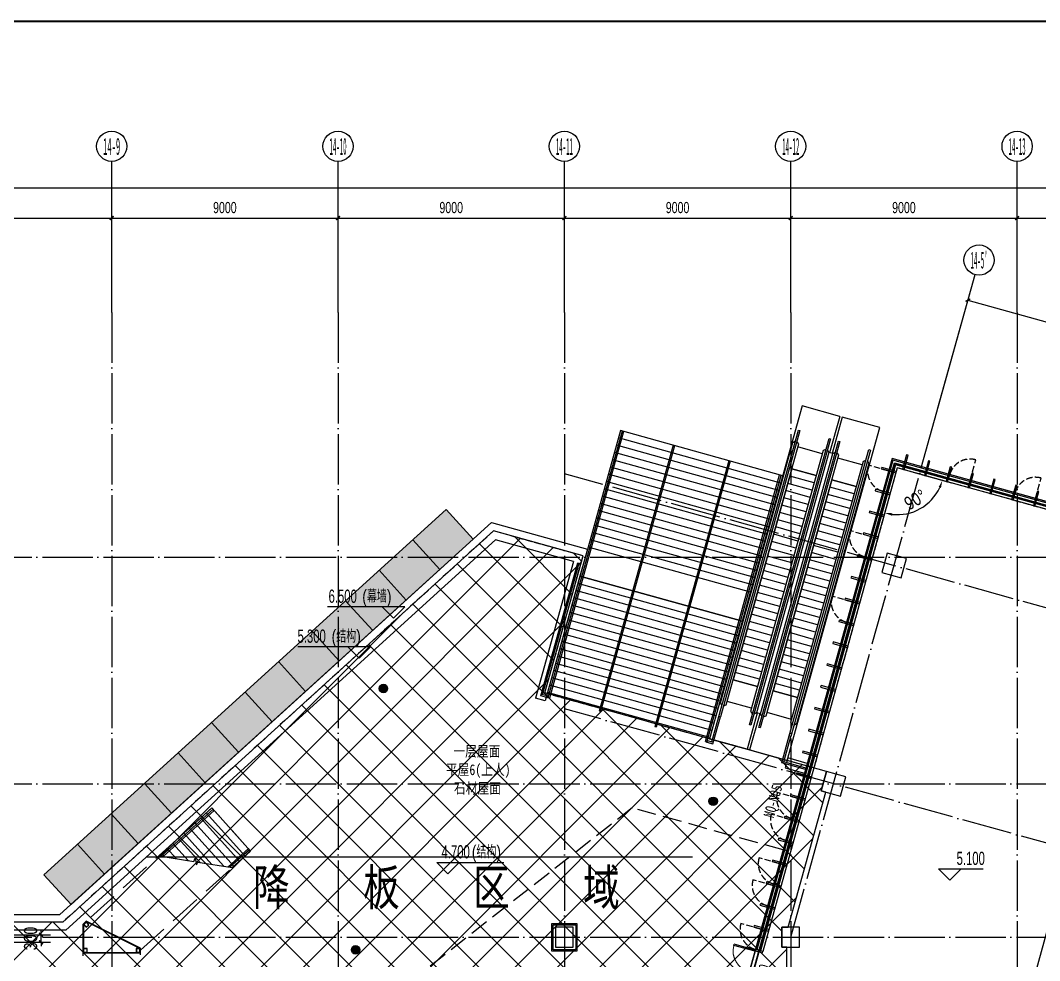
# Model space of a CAD drawing. Extents: x -233336 to 840473, y -28113 to 330904.
# Drawn here: x 754753 to 795279, y 111263 to 148629 of the extents above; entities that cross this region are included whole.
import ezdxf
from ezdxf.enums import TextEntityAlignment as Align
from ezdxf.xclip import XClip

# ---------------------------------------------------------------- set-up
doc = ezdxf.new("R2010")
doc.units = 0
doc.header["$LTSCALE"] = 1000
doc.header["$XCLIPFRAME"] = 2
for name, pattern in [('104-14# 核心筒$0$DOTE', [2.42, 2, -0.2, 0.02, -0.2]), ('14#楼幕墙$0$DASH', [0.35, 0.25, -0.1]), ('X-104 14#平面$0$$0$DASH', [0.35, 0.25, -0.1]), ('X-104 14#平面$0$109 3#平面$0$DASH', [0.35, 0.25, -0.1]), ('X-104 14#平面$0$DASH', [0.35, 0.25, -0.1]), ('X-104 14#平面$0$DOTE', [2.42, 2, -0.2, 0.02, -0.2])]:
    doc.linetypes.add(name, pattern=pattern)
doc.layers.get('0').update_dxf_attribs({"linetype": 'CONTINUOUS'})
doc.layers.get('Defpoints').update_dxf_attribs({"linetype": 'CONTINUOUS'})
for name, color, linetype in [('104-14# 核心筒$0$01-标注_轴线坐标', 8, 'CONTINUOUS'), ('104-14# 核心筒$0$A_AXIS-轴线', 8, '104-14# 核心筒$0$DOTE'), ('104-14# 核心筒$0$A_STR-砼柱', 8, 'CONTINUOUS'), ('104-14# 核心筒$0$AXIS_TEXT', 7, 'CONTINUOUS'), ('14#楼幕墙$0$02-TEXT_门窗', 9, 'CONTINUOUS'), ('14#楼幕墙$0$A-C_玻璃幕墙', 8, 'CONTINUOUS'), ('14#楼幕墙$0$A-C_窗', 8, 'CONTINUOUS'), ('14#楼幕墙$0$A-C_门', 8, 'CONTINUOUS'), ('AXIS_TEXT', 7, 'CONTINUOUS'), ('X-104 14#平面$0$01-标注_尺寸', 8, 'CONTINUOUS'), ('X-104 14#平面$0$01-标注_标高', 8, 'CONTINUOUS'), ('X-104 14#平面$0$02-TEXT_标注', 9, 'CONTINUOUS'), ('X-104 14#平面$0$02-TEXT_门窗', 9, 'CONTINUOUS'), ('X-104 14#平面$0$A-C_玻璃幕墙', 8, 'CONTINUOUS'), ('X-104 14#平面$0$A-C_门', 8, 'CONTINUOUS'), ('X-104 14#平面$0$A-E_栏杆', 8, 'CONTINUOUS'), ('X-104 14#平面$0$A-E_楼梯', 8, 'CONTINUOUS'), ('X-104 14#平面$0$A-E_电梯', 8, 'CONTINUOUS'), ('X-104 14#平面$0$A-O_分水线', 8, 'CONTINUOUS'), ('X-104 14#平面$0$A-O_屋面', 8, 'CONTINUOUS'), ('X-104 14#平面$0$A-SUR_吊顶', 8, 'CONTINUOUS'), ('X-104 14#平面$0$A-SUR_看线', 8, 'CONTINUOUS'), ('X-104 14#平面$0$A-TECH_结构', 8, 'CONTINUOUS'), ('X-104 14#平面$0$A_AXIS-轴线', 8, 'X-104 14#平面$0$DOTE'), ('X-104 14#平面$0$EH_玻璃', 8, 'CONTINUOUS'), ('X-104 14#平面$0$S0-柱', 2, 'CONTINUOUS')]:
    doc.layers.add(name, color=color, linetype=linetype)
doc.layers.add('X-104 14#平面$0$000套内', color=8, linetype='CONTINUOUS', lineweight=30)
doc.layers.add('X-104 14#平面$0$04-不打印_辅助线', color=8, linetype='CONTINUOUS', plot=False)
doc.layers.add('X-104 14#平面$0$降板', color=8, linetype='CONTINUOUS', plot=False)
doc.styles.add('104-14# 核心筒$0$_TCH_AXIS', font='STXIHEI.TTF', dxfattribs={"width": 0.8})
doc.styles.add('104-14# 核心筒$0$_TCH_DIM_T3', font='ros.shx', dxfattribs={"width": 0.705882, "bigfont": 'jd.shx'})
doc.styles.add('14#楼幕墙$0$_TCH_WINDOW', font='STXIHEI.TTF', dxfattribs={"width": 0.75})
doc.styles.add('COMPLEX', font='COMPLEX')
doc.styles.add('X-104 14#平面$0$_TCH_DIM', font='ros.shx', dxfattribs={"width": 0.8, "bigfont": 'jd.shx'})
doc.styles.add('X-104 14#平面$0$_TCH_DIM_T3', font='ros.shx', dxfattribs={"width": 0.8, "bigfont": 'jd.shx'})
doc.styles.add('X-104 14#平面$0$_TCH_WINDOW', font='STXIHEI.TTF', dxfattribs={"width": 0.75, "height": 3.5})
doc.styles.add('X-104 14#平面$0$Standard', font='STXIHEI.TTF', dxfattribs={"width": 0.8})
doc.dimstyles.new('104-14# 核心筒$0$_TCH_ARCH&&150', dxfattribs={"dimtxt": 446.25, "dimasz": 150, "dimexe": 375, "dimexo": 450, "dimgap": 189.375, "dimtad": 1, "dimdec": 0, "dimzin": 0, "dimdsep": 46, "dimtxsty": '104-14# 核心筒$0$_TCH_DIM_T3', "dimblk": '104-14# 核心筒$0$_ArchTick', "dimcen": 0.09, "dimclrt": 7, "dimazin": 2, "dimtfac": 1, "dimtdec": 0, "dimtix": 1, "dimtmove": 2, "dimatfit": 3, "dimfxl": 0, "dimtolj": 1, "dimtzin": 0, "dimarcsym": 0})
doc.dimstyles.new('X-104 14#平面$0$_TCH_ARCH&&150', dxfattribs={"dimtxt": 525, "dimasz": 150, "dimexe": 375, "dimexo": 450, "dimgap": 150, "dimtad": 1, "dimdec": 0, "dimzin": 0, "dimdsep": 46, "dimtxsty": 'X-104 14#平面$0$_TCH_DIM_T3', "dimblk": 'X-104 14#平面$0$_ArchTick', "dimcen": 0.09, "dimclrt": 7, "dimazin": 2, "dimtfac": 1, "dimtdec": 0, "dimtix": 1, "dimtmove": 2, "dimatfit": 3, "dimfxl": 0, "dimtolj": 1, "dimtzin": 0, "dimarcsym": 0})
doc.dimstyles.new('X-104 14#平面$0$_TCH_ARROW&&150', dxfattribs={"dimtxt": 525, "dimasz": 300, "dimexe": 375, "dimexo": 450, "dimgap": 150, "dimtad": 1, "dimdec": 0, "dimzin": 0, "dimdsep": 46, "dimtxsty": 'X-104 14#平面$0$_TCH_DIM_T3', "dimcen": 0.09, "dimclrt": 7, "dimazin": 2, "dimtfac": 1, "dimtdec": 0, "dimtix": 1, "dimtmove": 2, "dimatfit": 3, "dimfxl": 0, "dimtolj": 1, "dimtzin": 0, "dimarcsym": 0})

# ---------------------------------------------------------------- blocks, each defined once
blk = doc.blocks.new('图框-A1+1-4')
at = {"const_width": 0.5}
blk.add_lwpolyline([(976, 584), (25, 584), (25, 10), (976, 10)], close=True, dxfattribs=at)
blk = doc.blocks.new('14#楼幕墙$0$A$C103B1A8E')
blk.add_lwpolyline([(0, 0), (60, 0), (60, 600), (0, 600)], close=True)
blk = doc.blocks.new('14#楼幕墙$0$A$C09283E46')
for p, rotation in [((61486, 43427), 161.95189736491), ((60418, 42987), 251.9518973648937), ((62342, 43149), 161.95189736491), ((63198, 42870), 161.95189736491), ((64053, 42591), 161.95189736491), ((64909, 42312), 161.95189736491), ((60139, 42131), 251.9518973648937), ((65765, 42033), 161.95189736491), ((66621, 41754), 161.95189736491), ((59860, 41275), 251.9518973648937), ((59581, 40420), 251.9518973648937), ((59302, 39564), 251.9518973648937), ((59024, 38708), 251.9518973648937), ((58745, 37853), 251.9518973648937), ((58466, 36997), 251.9518973648937), ((58187, 36141), 251.9518973648937), ((57908, 35285), 251.9518973648937), ((57629, 34430), 251.9518973648937), ((57351, 33574), 251.9518973648937), ((57072, 32718), 251.9518973648937), ((56793, 31862), 251.9518973648937), ((56514, 31007), 251.9518973648937), ((56235, 30151), 251.9518973648937), ((55956, 29295), 251.9518973648937), ((55678, 28440), 251.9518973648937), ((55399, 27584), 251.9518973648937), ((55120, 26728), 251.9518973648937), ((54841, 25872), 251.9518973648937), ((54562, 25017), 251.9518973648937), ((54283, 24161), 251.9518973648937)]:
    blk.add_blockref('14#楼幕墙$0$A$C103B1A8E', p, dxfattribs=dict(rotation=rotation))
blk = doc.blocks.new('14#楼幕墙$0$A$C2CD63A88')
at = {"linetype": '14#楼幕墙$0$DASH'}
blk.add_lwpolyline([(0, 670), (0, -170)], dxfattribs=at)
blk.add_arc((0, 670), 840, 270, 0, dxfattribs=at)
blk = doc.blocks.new('14#楼幕墙$0$$DorLib2D$00000002')
for p, q in [((-0.5, 0), (-0.5, 0.4875)), ((-0.475, 0.4875), (-0.5, 0.4875)), ((-0.475, 0), (-0.475, 0.4875)), ((0.475, 0), (0.475, 0.4875)), ((0.475, 0.4875), (0.5, 0.4875)), ((0.5, 0), (0.5, 0.4875)), ((-0.5, 0), (-0.475, 0)), ((0.5, 0), (0.475, 0))]:
    blk.add_line(p, q)
at = {"lineweight": 13}
for centre, start, end in [((-0.4875, 0), 0, 88.53072), ((0.4875, 0), 91.46928, 180)]:
    blk.add_arc(centre, 0.4875, start, end, dxfattribs=at)
blk = doc.blocks.new('14#楼幕墙')
at = {"layer": '14#楼幕墙$0$A-C_玻璃幕墙'}
for p, q in [((99427, 133825), (92631, 109400)), ((99462, 133763), (94047, 114303)), ((120742, 127895), (99427, 133825)), ((120687, 127858), (99462, 133763)), ((99566, 133579), (94192, 114262)), ((99636, 133456), (94288, 114236)), ((120524, 127748), (99566, 133579)), ((120415, 127674), (99636, 133456))]:
    blk.add_line(p, q, dxfattribs=at)
at = {"layer": '14#楼幕墙$0$A-C_玻璃幕墙', "rotation": 2.499999999999448}
blk.add_blockref('14#楼幕墙$0$A$C09283E46', (40532, 87891), dxfattribs=at)
at = {"layer": '14#楼幕墙$0$A-C_窗'}
for p, rotation in [((102708, 133608), 164.4518973650737), ((98649, 133512), 254.4518973650889), ((105309, 132884), 164.4518973650737), ((97926, 130911), 254.4518973650889), ((97202, 128310), 254.4518973650889), ((95031, 120506), 254.4518973650889), ((94789, 119639), 254.4518973650889), ((94302, 117906), 254.4518973650889), ((94061, 117039), 254.4518973650889), ((93579, 115305), 254.4518973650889)]:
    blk.add_blockref('14#楼幕墙$0$A$C2CD63A88', p, dxfattribs=dict(at, rotation=rotation))
at = {"layer": '14#楼幕墙$0$A-C_门'}
ref = blk.add_blockref('14#楼幕墙$0$$DorLib2D$00000002', (93750, 113420), dxfattribs=dict(at, xscale=-1800, yscale=1800, zscale=100, rotation=74.45189736486257))
ref.add_attrib('A', 'WM1830', (94217, 112394), dxfattribs={"layer": '14#楼幕墙$0$02-TEXT_门窗', "height": 428.1, "rotation": 74.4519, "style": '14#楼幕墙$0$_TCH_WINDOW', "width": 0.75})
blk = doc.blocks.new('_FZHK')
blk.add_lwpolyline([(-0.5, -0.5), (0.5, -0.5), (0.5, 0.5), (-0.5, 0.5)], close=True)
blk = doc.blocks.new('_AXISO')
blk.add_circle((0, 0), 0.5)
at = {"layer": 'AXIS_TEXT', "style": 'COMPLEX', "width": 1.041667}
blk.add_attdef('A', text='', height=0.56, dxfattribs=at).set_placement((-0.25, -0.28), (0.25, -0.28), align=Align.FIT)
blk = doc.blocks.new('104-14# 核心筒$0$_ArchTick')
at = {"color": 0, "linetype": 'ByBlock', "const_width": 0.4}
blk.add_lwpolyline([(-0.5, -0.5), (0.5, 0.5)], dxfattribs=at)
blk = doc.blocks.new('*D325')
at = {"layer": '104-14# 核心筒$0$01-标注_轴线坐标', "color": 0, "lineweight": -2}
for p, q in [((-6010, 140084), (-6010, 144959)), ((120742, 140084), (120742, 144959)), ((-6010, 144584), (120742, 144584))]:
    blk.add_line(p, q, dxfattribs=at)
at = {"layer": 'Defpoints', "color": 0}
for p in [(120742, 144584), (-6010, 139634), (120742, 139634)]:
    blk.add_point(p, dxfattribs=at)
at = {"layer": '104-14# 核心筒$0$01-标注_轴线坐标', "color": 0, "lineweight": -2, "xscale": 150, "yscale": 150, "zscale": 150, "rotation": 180}
blk.add_blockref('104-14# 核心筒$0$_ArchTick', (-6010, 144584), dxfattribs=at)
at = {"layer": '104-14# 核心筒$0$01-标注_轴线坐标', "color": 0, "lineweight": -2, "xscale": 150, "yscale": 150, "zscale": 150}
blk.add_blockref('104-14# 核心筒$0$_ArchTick', (120742, 144584), dxfattribs=at)
at = {"layer": '104-14# 核心筒$0$01-标注_轴线坐标', "color": 7, "insert": (57366, 144996), "char_height": 446.2, "attachment_point": 5, "style": '104-14# 核心筒$0$_TCH_DIM_T3'}
blk.add_mtext('\\A1;126752', dxfattribs=at)
blk = doc.blocks.new('*D334')
at = {"layer": '104-14# 核心筒$0$01-标注_轴线坐标', "color": 0, "lineweight": -2}
for p, q in [((59400, 140084), (59400, 143759)), ((68400, 140084), (68400, 143759)), ((59400, 143384), (68400, 143384))]:
    blk.add_line(p, q, dxfattribs=at)
at = {"layer": 'Defpoints', "color": 0}
for p in [(68400, 143384), (59400, 139634), (68400, 139634)]:
    blk.add_point(p, dxfattribs=at)
at = {"layer": '104-14# 核心筒$0$01-标注_轴线坐标', "color": 0, "lineweight": -2, "xscale": 150, "yscale": 150, "zscale": 150, "rotation": 180}
blk.add_blockref('104-14# 核心筒$0$_ArchTick', (59400, 143384), dxfattribs=at)
at = {"layer": '104-14# 核心筒$0$01-标注_轴线坐标', "color": 0, "lineweight": -2, "xscale": 150, "yscale": 150, "zscale": 150}
blk.add_blockref('104-14# 核心筒$0$_ArchTick', (68400, 143384), dxfattribs=at)
at = {"layer": '104-14# 核心筒$0$01-标注_轴线坐标', "color": 7, "insert": (63900, 143796), "char_height": 446.2, "attachment_point": 5, "style": '104-14# 核心筒$0$_TCH_DIM_T3'}
blk.add_mtext('\\A1;9000', dxfattribs=at)
blk = doc.blocks.new('*D335')
at = {"layer": '104-14# 核心筒$0$01-标注_轴线坐标', "color": 0, "lineweight": -2}
for p, q in [((68400, 140084), (68400, 143759)), ((77400, 140084), (77400, 143759)), ((68400, 143384), (77400, 143384))]:
    blk.add_line(p, q, dxfattribs=at)
at = {"layer": 'Defpoints', "color": 0}
for p in [(77400, 143384), (68400, 139634), (77400, 139634)]:
    blk.add_point(p, dxfattribs=at)
at = {"layer": '104-14# 核心筒$0$01-标注_轴线坐标', "color": 0, "lineweight": -2, "xscale": 150, "yscale": 150, "zscale": 150, "rotation": 180}
blk.add_blockref('104-14# 核心筒$0$_ArchTick', (68400, 143384), dxfattribs=at)
at = {"layer": '104-14# 核心筒$0$01-标注_轴线坐标', "color": 0, "lineweight": -2, "xscale": 150, "yscale": 150, "zscale": 150}
blk.add_blockref('104-14# 核心筒$0$_ArchTick', (77400, 143384), dxfattribs=at)
at = {"layer": '104-14# 核心筒$0$01-标注_轴线坐标', "color": 7, "insert": (72900, 143796), "char_height": 446.2, "attachment_point": 5, "style": '104-14# 核心筒$0$_TCH_DIM_T3'}
blk.add_mtext('\\A1;9000', dxfattribs=at)
blk = doc.blocks.new('*D336')
at = {"layer": '104-14# 核心筒$0$01-标注_轴线坐标', "color": 0, "lineweight": -2}
for p, q in [((77400, 140084), (77400, 143759)), ((86400, 140084), (86400, 143759)), ((77400, 143384), (86400, 143384))]:
    blk.add_line(p, q, dxfattribs=at)
at = {"layer": 'Defpoints', "color": 0}
for p in [(86400, 143384), (77400, 139634), (86400, 139634)]:
    blk.add_point(p, dxfattribs=at)
at = {"layer": '104-14# 核心筒$0$01-标注_轴线坐标', "color": 0, "lineweight": -2, "xscale": 150, "yscale": 150, "zscale": 150, "rotation": 180}
blk.add_blockref('104-14# 核心筒$0$_ArchTick', (77400, 143384), dxfattribs=at)
at = {"layer": '104-14# 核心筒$0$01-标注_轴线坐标', "color": 0, "lineweight": -2, "xscale": 150, "yscale": 150, "zscale": 150}
blk.add_blockref('104-14# 核心筒$0$_ArchTick', (86400, 143384), dxfattribs=at)
at = {"layer": '104-14# 核心筒$0$01-标注_轴线坐标', "color": 7, "insert": (81900, 143796), "char_height": 446.2, "attachment_point": 5, "style": '104-14# 核心筒$0$_TCH_DIM_T3'}
blk.add_mtext('\\A1;9000', dxfattribs=at)
blk = doc.blocks.new('*D337')
at = {"layer": '104-14# 核心筒$0$01-标注_轴线坐标', "color": 0, "lineweight": -2}
for p, q in [((86400, 140084), (86400, 143759)), ((95400, 140084), (95400, 143759)), ((86400, 143384), (95400, 143384))]:
    blk.add_line(p, q, dxfattribs=at)
at = {"layer": 'Defpoints', "color": 0}
for p in [(95400, 143384), (86400, 139634), (95400, 139634)]:
    blk.add_point(p, dxfattribs=at)
at = {"layer": '104-14# 核心筒$0$01-标注_轴线坐标', "color": 0, "lineweight": -2, "xscale": 150, "yscale": 150, "zscale": 150, "rotation": 180}
blk.add_blockref('104-14# 核心筒$0$_ArchTick', (86400, 143384), dxfattribs=at)
at = {"layer": '104-14# 核心筒$0$01-标注_轴线坐标', "color": 0, "lineweight": -2, "xscale": 150, "yscale": 150, "zscale": 150}
blk.add_blockref('104-14# 核心筒$0$_ArchTick', (95400, 143384), dxfattribs=at)
at = {"layer": '104-14# 核心筒$0$01-标注_轴线坐标', "color": 7, "insert": (90900, 143796), "char_height": 446.2, "attachment_point": 5, "style": '104-14# 核心筒$0$_TCH_DIM_T3'}
blk.add_mtext('\\A1;9000', dxfattribs=at)
blk = doc.blocks.new('*D338')
at = {"layer": '104-14# 核心筒$0$01-标注_轴线坐标', "color": 0, "lineweight": -2}
for p, q in [((95400, 140084), (95400, 143759)), ((104400, 140084), (104400, 143759)), ((95400, 143384), (104400, 143384))]:
    blk.add_line(p, q, dxfattribs=at)
at = {"layer": 'Defpoints', "color": 0}
for p in [(104400, 143384), (95400, 139634), (104400, 139634)]:
    blk.add_point(p, dxfattribs=at)
at = {"layer": '104-14# 核心筒$0$01-标注_轴线坐标', "color": 0, "lineweight": -2, "xscale": 150, "yscale": 150, "zscale": 150, "rotation": 180}
blk.add_blockref('104-14# 核心筒$0$_ArchTick', (95400, 143384), dxfattribs=at)
at = {"layer": '104-14# 核心筒$0$01-标注_轴线坐标', "color": 0, "lineweight": -2, "xscale": 150, "yscale": 150, "zscale": 150}
blk.add_blockref('104-14# 核心筒$0$_ArchTick', (104400, 143384), dxfattribs=at)
at = {"layer": '104-14# 核心筒$0$01-标注_轴线坐标', "color": 7, "insert": (99900, 143796), "char_height": 446.2, "attachment_point": 5, "style": '104-14# 核心筒$0$_TCH_DIM_T3'}
blk.add_mtext('\\A1;9000', dxfattribs=at)
blk = doc.blocks.new('*D339')
at = {"layer": '104-14# 核心筒$0$01-标注_轴线坐标', "color": 0, "lineweight": -2}
for p, q in [((104400, 140084), (104400, 143759)), ((109600, 140084), (109600, 143759)), ((104400, 143384), (109600, 143384))]:
    blk.add_line(p, q, dxfattribs=at)
at = {"layer": 'Defpoints', "color": 0}
for p in [(109600, 143384), (104400, 139634), (109600, 139634)]:
    blk.add_point(p, dxfattribs=at)
at = {"layer": '104-14# 核心筒$0$01-标注_轴线坐标', "color": 0, "lineweight": -2, "xscale": 150, "yscale": 150, "zscale": 150, "rotation": 180}
blk.add_blockref('104-14# 核心筒$0$_ArchTick', (104400, 143384), dxfattribs=at)
at = {"layer": '104-14# 核心筒$0$01-标注_轴线坐标', "color": 0, "lineweight": -2, "xscale": 150, "yscale": 150, "zscale": 150}
blk.add_blockref('104-14# 核心筒$0$_ArchTick', (109600, 143384), dxfattribs=at)
at = {"layer": '104-14# 核心筒$0$01-标注_轴线坐标', "color": 7, "insert": (107000, 143796), "char_height": 446.2, "attachment_point": 5, "style": '104-14# 核心筒$0$_TCH_DIM_T3'}
blk.add_mtext('\\A1;5200', dxfattribs=at)
blk = doc.blocks.new('*D363')
at = {"layer": '104-14# 核心筒$0$01-标注_轴线坐标', "color": 0, "lineweight": -2}
for p, q in [((101239, 135785), (102545, 140481)), ((102445, 140120), (111844, 137505)), ((110638, 133169), (111944, 137866))]:
    blk.add_line(p, q, dxfattribs=at)
at = {"layer": 'Defpoints', "color": 0}
for p in [(111844, 137505), (101118, 135351), (110517, 132736)]:
    blk.add_point(p, dxfattribs=at)
at = {"layer": '104-14# 核心筒$0$01-标注_轴线坐标', "color": 0, "lineweight": -2, "xscale": 150, "yscale": 150, "zscale": 150}
for p, rotation in [((102445, 140120), 164.451897364515), ((111844, 137505), 344.451897364515)]:
    blk.add_blockref('104-14# 核心筒$0$_ArchTick', p, dxfattribs=dict(at, rotation=rotation))
at = {"layer": '104-14# 核心筒$0$01-标注_轴线坐标', "color": 7, "insert": (107255, 139210), "char_height": 446.2, "attachment_point": 5, "rotation": 344.4519, "style": '104-14# 核心筒$0$_TCH_DIM_T3'}
blk.add_mtext('\\A1;9756', dxfattribs=at)
blk = doc.blocks.new('X-104 14#平面$0$ydl')
h = blk.add_hatch()
h.set_pattern_fill('ANSI31', color=8, scale=30, angle=45)
h.set_pattern_definition([(90, (0, 0), (-47.625, 1e-14), [])])
edge = h.paths.add_edge_path()
edge.add_arc((0, 0), 138, 0, 360)
for radius in [168, 138]:
    blk.add_circle((0, 0), radius)
at = {"layer": 'X-104 14#平面$0$04-不打印_辅助线'}
for p, q in [((-168, 0), (168, 0)), ((0, 168), (0, -168))]:
    blk.add_line(p, q, dxfattribs=at)
blk = doc.blocks.new('X-104 14#平面$0$d3d3d3')
for centre in [(-36698, 35585), (-23584, 31106), (-37800, 25200)]:
    blk.add_circle(centre, 50)
at = {"layer": 'X-104 14#平面$0$A-O_分水线'}
for p in [(-36698, 35585), (-23584, 31106), (-37800, 25200)]:
    blk.add_blockref('X-104 14#平面$0$ydl', p, dxfattribs=at)
blk = doc.blocks.new('X-104 14#平面$0$$DorLib2D$00000002')
for p, q in [((-0.5, 0), (-0.5, 0.4875)), ((-0.475, 0.4875), (-0.5, 0.4875)), ((-0.475, 0), (-0.475, 0.4875)), ((0.475, 0), (0.475, 0.4875)), ((0.475, 0.4875), (0.5, 0.4875)), ((0.5, 0), (0.5, 0.4875)), ((-0.5, 0), (-0.475, 0)), ((0.5, 0), (0.475, 0))]:
    blk.add_line(p, q)
at = {"lineweight": 13}
for centre, start, end in [((-0.4875, 0), 0, 88.53072), ((0.4875, 0), 91.46928, 180)]:
    blk.add_arc(centre, 0.4875, start, end, dxfattribs=at)
blk = doc.blocks.new('*D212')
at = {"layer": 'Defpoints', "color": 0}
for p in [(99636, 133456), (100206, 133297), (99477, 132885), (100100, 131652)]:
    blk.add_point(p, dxfattribs=at)
at = {"layer": 'X-104 14#平面$0$01-标注_尺寸', "color": 0, "lineweight": -2}
for p, q in [((100640, 133176), (101791, 132856)), ((99356, 132451), (99036, 131300))]:
    blk.add_line(p, q, dxfattribs=at)
blk.add_arc((99636, 133456), 1862, 263.6908, 335.213, dxfattribs=at)
at = {"layer": 'X-104 14#平面$0$01-标注_尺寸', "color": 0}
for points in [[(101280, 132692), (101373, 132658), (101430, 132956)], [(99421, 131555), (99440, 131653), (99136, 131661)]]:
    blk.add_solid(points, dxfattribs=at)
at = {"layer": 'X-104 14#平面$0$01-标注_尺寸', "color": 7, "insert": (100348, 132193), "char_height": 525, "attachment_point": 5, "rotation": 29.4519, "style": 'X-104 14#平面$0$_TCH_DIM_T3'}
blk.add_mtext('\\A1;90%%d', dxfattribs=at)
blk = doc.blocks.new('X-104 14#平面$0$_ArchTick')
at = {"color": 0, "linetype": 'ByBlock', "const_width": 0.4}
blk.add_lwpolyline([(-0.5, -0.5), (0.5, 0.5)], dxfattribs=at)
blk = doc.blocks.new('*D233')
at = {"layer": 'Defpoints', "color": 0}
for p in [(59400, 114900), (65590, 114900), (59400, 114600)]:
    blk.add_point(p, dxfattribs=at)
at = {"layer": 'X-104 14#平面$0$01-标注_尺寸', "color": 0, "lineweight": -2}
for p, q in [((59850, 114900), (65965, 114900)), ((65590, 114900), (65590, 115050)), ((65590, 114600), (65590, 114900)), ((59850, 114600), (65965, 114600)), ((65590, 114600), (65590, 114450))]:
    blk.add_line(p, q, dxfattribs=at)
at = {"layer": 'X-104 14#平面$0$01-标注_尺寸', "color": 0, "lineweight": -2, "xscale": 150, "yscale": 150, "zscale": 150}
for p, rotation in [((65590, 114900), 270), ((65590, 114600), 90)]:
    blk.add_blockref('X-104 14#平面$0$_ArchTick', p, dxfattribs=dict(at, rotation=rotation))
at = {"layer": 'X-104 14#平面$0$01-标注_尺寸', "color": 7, "insert": (65178, 114750), "char_height": 525, "attachment_point": 5, "rotation": 90, "style": 'X-104 14#平面$0$_TCH_DIM_T3'}
blk.add_mtext('\\A1;300', dxfattribs=at)
blk = doc.blocks.new('104-14# 核心筒')
at = {"layer": '104-14# 核心筒$0$01-标注_轴线坐标'}
for p, q in [((68400, 139633.6), (68400, 145633.6)), ((77400, 139633.6), (77400, 145633.6)), ((86400, 139633.6), (86400, 145633.6)), ((95400, 139633.6), (95400, 145633.6)), ((104400, 139633.6), (104400, 145633.6)), ((101118.5, 135353.2), (102726.8, 141133.7))]:
    blk.add_line(p, q, dxfattribs=at)
blk.add_circle((102887.6, 141711.7), 600, dxfattribs=at)
at = {"layer": '104-14# 核心筒$0$A_AXIS-轴线'}
for p, q in [((68400, 139633.6), (68400, 80554.9)), ((77400, 139633.6), (77400, 80554.9)), ((86400, 139633.6), (86400, 80554.9)), ((95400, 139633.6), (95400, 80554.9)), ((104400, 139633.6), (104400, 80554.9)), ((95400, 114800), (101117.9, 135351.1)), ((115900, 125010.4), (86400, 133218.1)), ((104400, 110750), (110517.1, 132736)), ((-9370.1, 129900), (120259.9, 129900)), ((106496.4, 118284.9), (86400, 123876.3)), ((-9370.1, 120900), (120259.9, 120900)), ((-9370.1, 114800), (120259.9, 114800))]:
    blk.add_line(p, q, dxfattribs=at)
at = {"layer": '104-14# 核心筒$0$01-标注_轴线坐标'}
ref = blk.add_blockref('_AXISO', (68400, 146233.6), dxfattribs=dict(at, xscale=1200, yscale=1200, zscale=1200))
ref.add_attrib('A', '14-9', dxfattribs={"layer": '104-14# 核心筒$0$AXIS_TEXT', "height": 678.82, "style": '104-14# 核心筒$0$_TCH_AXIS', "width": 0.46828}).set_placement((68060.6, 145894.2), (68739.4, 145894.2), align=Align.FIT)
ref = blk.add_blockref('_AXISO', (77400, 146233.6), dxfattribs=dict(at, xscale=1200, yscale=1200, zscale=1200))
ref.add_attrib('A', '14-10', dxfattribs={"layer": '104-14# 核心筒$0$AXIS_TEXT', "height": 678.82, "style": '104-14# 核心筒$0$_TCH_AXIS', "width": 0.366464}).set_placement((77060.6, 145894.2), (77739.4, 145894.2), align=Align.FIT)
ref = blk.add_blockref('_AXISO', (86400, 146233.6), dxfattribs=dict(at, xscale=1200, yscale=1200, zscale=1200))
ref.add_attrib('A', '14-11', dxfattribs={"layer": '104-14# 核心筒$0$AXIS_TEXT', "height": 678.82, "style": '104-14# 核心筒$0$_TCH_AXIS', "width": 0.366464}).set_placement((86060.6, 145894.2), (86739.4, 145894.2), align=Align.FIT)
ref = blk.add_blockref('_AXISO', (95400, 146233.6), dxfattribs=dict(at, xscale=1200, yscale=1200, zscale=1200))
ref.add_attrib('A', '14-12', dxfattribs={"layer": '104-14# 核心筒$0$AXIS_TEXT', "height": 678.82, "style": '104-14# 核心筒$0$_TCH_AXIS', "width": 0.366464}).set_placement((95060.6, 145894.2), (95739.4, 145894.2), align=Align.FIT)
ref = blk.add_blockref('_AXISO', (104400, 146233.6), dxfattribs=dict(at, xscale=1200, yscale=1200, zscale=1200))
ref.add_attrib('A', '14-13', dxfattribs={"layer": '104-14# 核心筒$0$AXIS_TEXT', "height": 678.82, "style": '104-14# 核心筒$0$_TCH_AXIS', "width": 0.366464}).set_placement((104060.6, 145894.2), (104739.4, 145894.2), align=Align.FIT)
at = {"layer": '104-14# 核心筒$0$A_STR-砼柱', "xscale": 799.9999999999911, "yscale": 799.9999999999911, "zscale": 799.9999999999911, "rotation": 344.4518973650904}
for p in [(99509.6, 129570.7), (97097.2, 120900)]:
    blk.add_blockref('_FZHK', p, dxfattribs=at)
at = {"layer": '104-14# 核心筒$0$A_STR-砼柱', "xscale": 700, "yscale": 800, "zscale": 800}
for p in [(86400, 114800), (95400, 114800)]:
    blk.add_blockref('_FZHK', p, dxfattribs=at)
at = {"layer": '104-14# 核心筒$0$01-标注_轴线坐标', "color": 7, "style": '104-14# 核心筒$0$_TCH_AXIS', "width": 0.425981}
blk.add_text("14-5'", height=678.82, dxfattribs=at).set_placement((102548.2, 141372.3), (103227, 141372.3), align=Align.FIT)
at = {"layer": '104-14# 核心筒$0$01-标注_轴线坐标'}
for p1, p2, distance, text, picture, middle in [((-6009.8, 139633.6), (120741.8, 139633.6), 4950, '126752', '*D325', (57366, 144996.1)), ((59400, 139633.6), (68400, 139633.6), 3750, '9000', '*D334', (63900, 143796.1)), ((68400, 139633.6), (77400, 139633.6), 3750, '9000', '*D335', (72900, 143796.1)), ((77400, 139633.6), (86400, 139633.6), 3750, '9000', '*D336', (81900, 143796.1)), ((86400, 139633.6), (95400, 139633.6), 3750, '9000', '*D337', (90900, 143796.1)), ((95400, 139633.6), (104400, 139633.6), 3750, '9000', '*D338', (99900, 143796.1)), ((104400, 139633.6), (109600, 139633.6), 3750, '5200', '*D339', (107000, 143796.1)), ((101117.9, 135351.1), (110517.1, 132736), 4950, '9756', '*D363', (107254.9, 139209.8))]:
    dim = blk.add_aligned_dim(p1=p1, p2=p2, distance=distance, text=text, dimstyle='104-14# 核心筒$0$_TCH_ARCH&&150', dxfattribs=at)
    dim.commit()
    dim.dimension.update_dxf_attribs({"geometry": picture, "text_midpoint": middle})
blk = doc.blocks.new('X-104 14#平面')
at = {"layer": 'X-104 14#平面$0$EH_玻璃'}
h = blk.add_hatch(dxfattribs=at)
h.set_pattern_fill('DOTS', color=256, scale=50, angle=45)
h.paths.add_polyline_path([(66783, 116101.6), (82776.3, 130619.8), (81700.8, 131804.5), (65707.6, 117286.3)])
at = {"layer": 'X-104 14#平面$0$降板'}
h = blk.add_hatch(dxfattribs=at)
h.set_pattern_fill('ANSI37', color=256, scale=750)
h.set_pattern_definition([(45, (0, 0), (-841.899, 841.899), []), (135, (0, 0), (-841.899, -841.899), [])])
h.paths.add_polyline_path([(95250, 109400), (95250, 114400), (95050, 114400), (95050, 115200), (95303.7, 115200), (96797.3, 120568.3), (96604.6, 120621.9), (96819.1, 121392.6), (85624.2, 124507.3), (87140.3, 129956.4), (83582.3, 130946.3), (66456.4, 115400), (609.3, 115400), (8.3, 112572.3), (4215, 111678.1), (1409.8, 98484.1), (6940.3, 97308.6), (8660.2, 105400), (8599.7, 105400), (8599.7, 106200), (14200, 106200), (14200, 110600), (86750, 110600), (86750, 109400)])
blk.add_lwpolyline([(67394.7, 115408.7), (67275, 115300.9)])
at = {"layer": 'X-104 14#平面$0$000套内'}
blk.add_lwpolyline([(115950, 101100), (117513.1, 101081.9), (120578.2, 127784.4), (99531.2, 133640.3), (92084.5, 106875.7), (95700, 103260.2), (95700, 110500), (98900, 110500), (98900, 110500), (110900, 110500), (110900, 111900), (115950, 111900)], close=True, dxfattribs=at)
at = {"layer": 'X-104 14#平面$0$01-标注_标高'}
for p, q in [((80057, 127933.5), (76981.8, 127933.5)), ((79607, 127483.5), (79157, 127933.5)), ((79607, 127483.5), (80057, 127933.5)), ((78695.5, 126347), (75799, 126347)), ((78245.5, 125897), (77795.5, 126347)), ((78245.5, 125897), (78695.5, 126347)), ((81772.2, 117327.3), (81322.2, 117777.3)), ((81322.2, 117777.3), (83992.7, 117777.3)), ((81772.2, 117327.3), (82222.2, 117777.3)), ((101720.4, 117066), (101270.4, 117516)), ((101270.4, 117516), (103047.1, 117516)), ((101720.4, 117066), (102170.4, 117516))]:
    blk.add_line(p, q, dxfattribs=at)
at = {"layer": 'X-104 14#平面$0$04-不打印_辅助线'}
blk.add_lwpolyline([(95250, 109400), (95250, 114400), (95050, 114400), (95050, 115200), (95303.7, 115200), (96797.3, 120568.3), (96604.6, 120621.9), (96819.1, 121392.6), (85624.2, 124507.3), (87140.3, 129956.4), (83582.3, 130946.3), (66456.4, 115400), (609.3, 115400), (8.3, 112572.3), (4215, 111678.1), (1409.8, 98484.1), (6940.3, 97308.6), (8660.2, 105400), (8599.7, 105400), (8599.7, 106200), (14200, 106200), (14200, 110600), (86750, 110600), (86750, 109400)], close=True, dxfattribs=at)
at = {"layer": 'X-104 14#平面$0$A-C_玻璃幕墙'}
for p, q in [((80368.1, 130594.6), (81443.5, 129409.9)), ((79035.3, 129384.8), (80110.7, 128200.1)), ((77702.5, 128174.9), (78777.9, 126990.3)), ((76369.8, 126965.1), (77445.2, 125780.4)), ((75037, 125755.2), (76112.4, 124570.6)), ((73704.2, 124545.4), (74779.6, 123360.7)), ((72371.5, 123335.6), (73446.9, 122150.9)), ((71038.7, 122125.7), (72114.1, 120941)), ((69705.9, 120915.9), (70781.3, 119731.2)), ((68373.1, 119706), (69448.6, 118521.3)), ((68373.1, 119706), (69448.6, 118521.3)), ((67040.4, 118496.2), (68115.8, 117311.5))]:
    blk.add_line(p, q, dxfattribs=at)
for points in [[(109062.3, 84667.9), (119297.3, 99814.5), (117562.9, 100200.5), (120741.8, 127894.6), (99426.9, 133825), (92631.2, 109400), (86987.2, 109400), (86987.2, 110600), (8392.2, 110600), (5688.7, 97881.2), (-2733.6, 99671.4), (-6009.8, 84258.3), (40178.1, 86274.9), (39845.1, 84183.6), (83845.6, 86452.5)], [(66783, 116101.6), (82776.3, 130619.8), (81700.8, 131804.5), (65707.6, 117286.3)], [(85900, 115350), (86900, 115350), (86900, 114250), (85900, 114250)], [(85950, 115300), (86850, 115300), (86850, 114300), (85950, 114300)]]:
    blk.add_lwpolyline(points, close=True, dxfattribs=at)
at = {"layer": 'X-104 14#平面$0$A-E_栏杆'}
for p, q in [((88696.3, 134914.7), (85747.8, 124317.2)), ((88754.1, 134898.6), (85805.6, 124301.1)), ((88754.1, 134898.6), (88696.3, 134914.7)), ((90719.5, 134351.8), (87779, 123783.2)), ((90777.3, 134335.7), (87836.8, 123767.1)), ((90777.3, 134335.7), (90719.5, 134351.8)), ((92935.3, 133735.3), (89994.8, 123166.7)), ((92993.1, 133719.2), (92935.3, 133735.3)), ((92993.1, 133719.2), (90052.6, 123150.6)), ((92009.9, 122574.9), (94958.5, 133172.4)), ((92067.8, 122558.8), (95016.3, 133156.3)), ((94958.5, 133172.4), (95016.3, 133156.3)), ((85458.8, 124397.6), (86929.3, 129682.9)), ((86929.3, 129682.9), (86987.1, 129666.8)), ((85532.7, 124439.3), (86987.1, 129666.8)), ((85763.9, 124375), (85532.7, 124439.3)), ((85747.8, 124317.2), (85458.8, 124397.6)), ((85747.8, 124317.2), (85763.9, 124375)), ((85805.6, 124301.1), (85747.8, 124317.2)), ((87836.8, 123767.1), (87779, 123783.2)), ((92262.1, 122567), (92543.8, 123579.5)), ((92303.8, 122493.2), (92601.6, 123563.5)), ((92543.8, 123579.5), (92601.6, 123563.5)), ((90052.6, 123150.6), (89994.8, 123166.7)), ((95045.7, 121730.3), (95343.5, 122800.6)), ((95343.5, 122800.6), (95401.3, 122784.5)), ((92009.9, 122574.9), (92067.8, 122558.8)), ((92083.8, 122616.6), (92067.8, 122558.8)), ((92067.8, 122558.8), (92303.8, 122493.2)), ((92083.8, 122616.6), (92262.1, 122567)), ((95119.6, 121772), (95401.3, 122784.5)), ((95988.8, 121467.9), (95045.7, 121730.3)), ((96004.9, 121525.7), (95119.6, 121772)), ((95988.8, 121467.9), (96004.9, 121525.7)), ((72433.5, 119885), (70366, 118023.4)), ((72473.6, 119840.4), (70442, 118011.2)), ((72473.6, 119840.4), (72433.5, 119885)), ((73838.6, 118324.4), (73027.7, 117594.3)), ((73878.8, 118279.8), (73103.8, 117582)), ((73878.8, 118279.8), (73838.6, 118324.4))]:
    blk.add_line(p, q, dxfattribs=at)
at = {"layer": 'X-104 14#平面$0$A-E_楼梯'}
for p, q in [((95856.7, 135915.5), (92175.3, 122684)), ((97348, 135500.5), (95856.7, 135915.5)), ((97348, 135500.5), (96946.6, 134057.8)), ((97444.3, 135473.7), (97042.9, 134031)), ((98935.7, 135058.8), (97444.3, 135473.7)), ((92543.8, 123579.5), (95709.7, 134958.3)), ((95254.3, 121827.4), (98935.7, 135058.8)), ((95709.7, 134958.3), (95767.5, 134942.2)), ((95767.5, 134942.2), (92601.6, 123563.5)), ((93755.8, 123242.3), (96921.7, 134621.1)), ((96979.5, 134605), (93813.6, 123226.3)), ((96921.7, 134621.1), (96979.5, 134605)), ((92604.6, 124119), (95483.2, 134465)), ((92837.1, 124040.5), (95722.8, 134412.1)), ((96686.2, 134144), (93800.5, 123772.5)), ((94131.5, 123137.8), (97297.4, 134516.6)), ((97355.2, 134500.5), (94189.3, 123121.7)), ((95343.5, 122800.6), (98509.4, 134179.4)), ((98567.2, 134163.3), (95401.3, 122784.5)), ((95483.2, 134465), (95589.1, 134524.8)), ((95722.8, 134412.1), (95646.9, 134508.7)), ((96650.6, 134016.1), (95687.2, 134284.2)), ((96801.1, 134187.6), (96686.2, 134144)), ((96858.9, 134171.5), (96918.7, 134065.6)), ((97297.4, 134516.6), (97355.2, 134500.5)), ((98509.4, 134179.4), (98567.2, 134163.3)), ((96918.7, 134065.6), (94040.1, 123719.6)), ((94192.3, 123677.2), (97070.9, 134023.2)), ((94424.8, 123598.8), (97310.5, 133970.3)), ((97070.9, 134023.2), (96918.7, 134065.6)), ((97070.9, 134023.2), (97176.8, 134083)), ((97310.5, 133970.3), (97234.6, 134067)), ((98238.3, 133574.4), (97274.9, 133842.4)), ((98388.8, 133745.8), (98273.9, 133702.3)), ((95446, 133417.1), (93113.9, 125035.5)), ((98273.9, 133702.3), (95388.2, 123330.7)), ((96409.4, 133149.1), (95446, 133417.1)), ((95446, 133417.1), (96409.4, 133149.1)), ((98506.4, 133623.9), (95627.8, 123277.8)), ((98446.6, 133729.8), (98506.4, 133623.9)), ((96409.4, 133149.1), (94077.3, 124767.4)), ((97033.6, 132975.4), (94701.6, 124593.8)), ((96328.9, 132860.1), (95365.5, 133128.1)), ((97997.1, 132707.3), (97033.6, 132975.4)), ((97033.6, 132975.4), (97997.1, 132707.3)), ((96168.1, 132282), (95204.7, 132550.1)), ((96248.5, 132571), (95285.1, 132839.1)), ((97997.1, 132707.3), (95665, 124325.7)), ((97916.6, 132418.3), (96953.2, 132686.4)), ((96087.7, 131993), (95124.3, 132261)), ((97836.2, 132129.3), (96872.8, 132397.3)), ((96007.3, 131704), (95043.9, 131972)), ((97675.4, 131551.2), (96712, 131819.3)), ((97755.8, 131840.3), (96792.4, 132108.3)), ((95846.5, 131125.9), (94883.1, 131394)), ((95926.9, 131414.9), (94963.5, 131683)), ((97595, 131262.2), (96631.6, 131530.3)), ((95766, 130836.9), (94802.6, 131105)), ((97434.2, 130684.2), (96470.7, 130952.2)), ((97514.6, 130973.2), (96551.2, 131241.3)), ((95605.2, 130258.9), (94641.8, 130526.9)), ((95685.6, 130547.9), (94722.2, 130815.9)), ((97353.7, 130395.2), (96390.3, 130663.2)), ((95524.8, 129969.8), (94561.4, 130237.9)), ((97273.3, 130106.1), (96309.9, 130374.2)), ((95444.4, 129680.8), (94481, 129948.9)), ((97112.5, 129528.1), (96149.1, 129796.1)), ((97192.9, 129817.1), (96229.5, 130085.2)), ((95283.6, 129102.8), (94320.2, 129370.8)), ((95364, 129391.8), (94400.6, 129659.8)), ((97032.1, 129239.1), (96068.7, 129507.1)), ((95203.1, 128813.8), (94239.7, 129081.8)), ((96871.3, 128661), (95907.8, 128929.1)), ((96951.7, 128950.1), (95988.3, 129218.1)), ((95042.3, 128235.7), (94078.9, 128503.8)), ((95122.7, 128524.7), (94159.3, 128792.8)), ((96790.8, 128372), (95827.4, 128640.1)), ((94961.9, 127946.7), (93998.5, 128214.7)), ((96630, 127794), (95666.6, 128062)), ((96710.4, 128083), (95747, 128351)), ((94881.5, 127657.7), (93918.1, 127925.7)), ((96549.6, 127504.9), (95586.2, 127773)), ((94720.7, 127079.6), (93757.3, 127347.7)), ((94801.1, 127368.6), (93837.7, 127636.7)), ((96469.2, 127215.9), (95505.8, 127484)), ((94640.2, 126790.6), (93676.8, 127058.6)), ((96308.4, 126637.9), (95344.9, 126905.9)), ((96388.8, 126926.9), (95425.4, 127194.9)), ((94479.4, 126212.6), (93516, 126480.6)), ((94559.8, 126501.6), (93596.4, 126769.6)), ((96227.9, 126348.9), (95264.5, 126616.9)), ((94399, 125923.5), (93435.6, 126191.6)), ((96067.1, 125770.8), (95103.7, 126038.9)), ((96147.5, 126059.8), (95184.1, 126327.9)), ((94318.6, 125634.5), (93355.2, 125902.6)), ((95986.7, 125481.8), (95023.3, 125749.8)), ((94157.8, 125056.5), (93194.4, 125324.5)), ((94238.2, 125345.5), (93274.8, 125613.5)), ((95906.3, 125192.8), (94942.9, 125460.8)), ((94077.3, 124767.4), (93113.9, 125035.5)), ((93113.9, 125035.5), (94077.3, 124767.4)), ((95745.5, 124614.7), (94782, 124882.8)), ((95825.9, 124903.7), (94862.5, 125171.8)), ((95665, 124325.7), (94701.6, 124593.8)), ((94701.6, 124593.8), (95665, 124325.7)), ((92664.4, 124013.1), (92604.6, 124119)), ((92722.2, 123997), (92837.1, 124040.5)), ((93836.1, 123900.4), (92872.7, 124168.4)), ((94068, 123711.8), (93666.6, 122269.1)), ((94164.4, 123685), (93763, 122242.3)), ((93800.5, 123772.5), (93876.4, 123675.9)), ((94040.1, 123719.6), (93934.2, 123659.8)), ((94192.3, 123677.2), (94040.1, 123719.6)), ((94252.1, 123571.3), (94192.3, 123677.2)), ((95423.8, 123458.6), (94460.4, 123726.7)), ((92601.6, 123563.5), (92543.8, 123579.5)), ((93813.6, 123226.3), (93755.8, 123242.3)), ((94309.9, 123555.2), (94424.8, 123598.8)), ((95388.2, 123330.7), (95464.1, 123234.1)), ((95627.8, 123277.8), (95521.9, 123218)), ((94189.3, 123121.7), (94131.5, 123137.8)), ((95401.3, 122784.5), (95343.5, 122800.6)), ((92175.3, 122684), (93666.6, 122269.1)), ((93763, 122242.3), (95254.3, 121827.4))]:
    blk.add_line(p, q, dxfattribs=at)
at = {"layer": 'X-104 14#平面$0$A-E_电梯'}
for p, q in [((88628.9, 134933.5), (87342.3, 130309.1)), ((95003.3, 132848.5), (88548.5, 134644.4)), ((95083.8, 133137.5), (88628.9, 134933.5)), ((94922.9, 132559.5), (88468.1, 134355.4)), ((94762.1, 131981.4), (88307.2, 133777.4)), ((94842.5, 132270.5), (88387.7, 134066.4)), ((94681.7, 131692.4), (88226.8, 133488.4)), ((94601.3, 131403.4), (88146.4, 133199.3)), ((95083.8, 133137.5), (93797.1, 128513.2)), ((94440.4, 130825.4), (87985.6, 132621.3)), ((94520.9, 131114.4), (88066, 132910.3)), ((94360, 130536.3), (87905.2, 132332.3)), ((94199.2, 129958.3), (87744.3, 131754.2)), ((94279.6, 130247.3), (87824.8, 132043.2)), ((94118.8, 129669.3), (87663.9, 131465.2)), ((94038.4, 129380.2), (87583.5, 131176.2)), ((93877.5, 128802.2), (87422.7, 130598.1)), ((93958, 129091.2), (87503.1, 130887.2)), ((93797.1, 128513.2), (87342.3, 130309.1)), ((87020.6, 129153), (85734, 124528.7)), ((93475.5, 127357.1), (87020.6, 129153)), ((93314.6, 126779.1), (86859.8, 128575)), ((93395.1, 127068.1), (86940.2, 128864)), ((93234.2, 126490), (86779.4, 128286)), ((93073.4, 125912), (86618.5, 127707.9)), ((93153.8, 126201), (86699, 127996.9)), ((92993, 125623), (86538.1, 127418.9)), ((93475.5, 127357.1), (92188.8, 122732.7)), ((92912.6, 125333.9), (86457.7, 127129.9)), ((92751.7, 124755.9), (86296.9, 126551.8)), ((92832.2, 125044.9), (86377.3, 126840.9)), ((92671.3, 124466.9), (86216.5, 126262.8)), ((92510.5, 123888.8), (86055.6, 125684.8)), ((92590.9, 124177.9), (86136.1, 125973.8)), ((92430.1, 123599.8), (85975.2, 125395.7)), ((92269.3, 123021.8), (85814.4, 124817.7)), ((92349.7, 123310.8), (85894.8, 125106.7)), ((92188.8, 122732.7), (85734, 124528.7)), ((72386.6, 119937.1), (70277.2, 118037.8)), ((73702.7, 118027.1), (72163.7, 119736.3)), ((73925.6, 118227.8), (72386.6, 119937.1)), ((73256.8, 117625.6), (71717.8, 119334.8)), ((73479.7, 117826.3), (71940.7, 119535.6)), ((72384.2, 117698), (71271.9, 118933.4)), ((72856.5, 117621.9), (71494.9, 119134.1)), ((71439.7, 117850.3), (70826, 118531.9)), ((71912, 117774.2), (71049, 118732.6)), ((70277.2, 118037.8), (71665.9, 117813.8)), ((70495.2, 118002.6), (70380.1, 118130.4)), ((70967.4, 117926.5), (70603.1, 118331.1)), ((71665.9, 117813.8), (71721.1, 117937)), ((71721.1, 117937), (71771.7, 117672.9)), ((73925.6, 118227.8), (73192.5, 117567.7)), ((71771.7, 117672.9), (71823.6, 117788.4)), ((71823.6, 117788.4), (73192.5, 117567.7))]:
    blk.add_line(p, q, dxfattribs=at)
blk.add_lwpolyline([(93797.1, 128513.2), (87342.3, 130309.1), (87020.6, 129153), (93475.5, 127357.1)], close=True, dxfattribs=at)
at = {"layer": 'X-104 14#平面$0$A-O_分水线'}
blk.add_line((69796.7, 118000), (91494.8, 118000), dxfattribs=at)
at = {"layer": 'X-104 14#平面$0$A-O_屋面', "ltscale": 5}
for points in [[(388.1, 112184.9), (-347.3, 112341.2), (366.7, 115700), (66340.6, 115700), (83503.2, 131279.7), (87317.1, 130218.6), (85640.2, 124191.5)], [(86765.5, 129728.5), (83666.6, 130590.7), (66580, 115080), (868.7, 115080), (388.1, 112818.7), (517, 112791.3), (388.1, 112184.9)], [(86765.5, 129728.5), (85254.8, 124298.7)], [(85640.2, 124191.5), (85254.8, 124298.7)], [(95214.3, 121683.4), (95174.1, 121538.9), (95948.6, 121323.4)], [(96055.8, 121708.7), (95281.3, 121924.2), (95230.4, 121741.2)]]:
    blk.add_lwpolyline(points, dxfattribs=at)
at = {"layer": 'X-104 14#平面$0$A-O_屋面', "linetype": 'X-104 14#平面$0$DASH', "ltscale": 5}
blk.add_lwpolyline([(73925.6, 118227.8), (72386.6, 119937.1), (67250, 115312), (67250, 110600), (69550, 110600), (69550, 114288)], close=True, dxfattribs=at)
at = {"layer": 'X-104 14#平面$0$A-SUR_吊顶', "linetype": 'X-104 14#平面$0$109 3#平面$0$DASH', "ltscale": 3}
blk.add_lwpolyline([(95099.4, 118271), (89096.5, 119941.2), (77166, 110600)], dxfattribs=at)
at = {"layer": 'X-104 14#平面$0$A-SUR_看线'}
for points in [[(69550, 114175), (69550, 114365.5), (67390.6, 115438.7), (67250, 115312), (67250, 114175)], [(69525, 114200), (69525, 114350), (67394.7, 115408.7), (67275, 115300.9), (67275, 114200)]]:
    blk.add_lwpolyline(points, close=True, dxfattribs=at)
at = {"layer": 'X-104 14#平面$0$A-TECH_结构', "linetype": 'X-104 14#平面$0$$0$DASH'}
blk.add_lwpolyline([(120414.6, 127674.3), (99635.5, 133455.6), (96317.6, 121532.1), (85624.2, 124507.3), (87140.3, 129956.4), (83582.3, 130946.3), (66456.4, 115400), (609.3, 115400), (8.3, 112572.3), (4214.3, 111678.3), (1409.8, 98484.1), (-2502.5, 99315.7), (-5635.8, 84574.9), (40532.1, 86590.6), (40199.6, 84502.3), (83848.5, 86753.1), (108910.7, 84979.4), (118802, 99617.3), (117234.1, 99966.3)], close=True, dxfattribs=at)
at = {"layer": 'X-104 14#平面$0$A_AXIS-轴线'}
blk.add_line((95400, 114800.1), (100602.3, 133498), dxfattribs=at)
at = {"layer": 'X-104 14#平面$0$S0-柱'}
for points in [[(67283.3, 115308.3), (67383.6, 115196.9), (67495.1, 115297.2), (67394.7, 115408.7)], [(67291.7, 115307.9), (67384.1, 115205.3), (67486.6, 115297.7), (67394.3, 115400.2)], [(67275, 114200), (67425, 114200), (67425, 114350), (67275, 114350)], [(67281, 114206), (67419, 114206), (67419, 114344), (67281, 114344)], [(69375, 114200), (69525, 114200), (69525, 114350), (69375, 114350)], [(69381, 114206), (69519, 114206), (69519, 114344), (69381, 114344)]]:
    blk.add_lwpolyline(points, close=True, dxfattribs=at)
ref = blk.add_blockref('104-14# 核心筒', (0, 0))
XClip(ref).set_block_clipping_path([(-38664.3623821461, -25500), (139216.5485069363, 330900)])
for name, p in [('14#楼幕墙', (0, 0)), ('X-104 14#平面$0$d3d3d3', (115900, 89100))]:
    blk.add_blockref(name, p)
at = {"xscale": 150, "yscale": 150, "zscale": 150}
blk.add_blockref('图框-A1+1-4', (-18433.5, 63600), dxfattribs=at)
at = {"layer": 'X-104 14#平面$0$A-C_门', "xscale": 1800, "yscale": 1800, "zscale": 100, "rotation": 74.45189736508738}
blk.add_blockref('X-104 14#平面$0$$DorLib2D$00000002', (93749.7, 113420.1), dxfattribs=at)
at = {"layer": 'X-104 14#平面$0$01-标注_标高', "color": 7, "style": 'X-104 14#平面$0$_TCH_DIM'}
for s, height, width, p in [('6.500', 525, 0.64, (77023.2, 128091)), ('(幕墙)', 520.93, 0.8, (78363.6, 128091)), ('5.300', 525, 0.64, (75790, 126504.5)), ('(结构)', 520.93, 0.8, (77144.2, 126504.5)), ('4.700', 525, 0.64, (81515.2, 117934.8)), ('(结构)', 520.93, 0.8, (82718.2, 117934.8)), ('5.100', 525, 0.64, (101994.1, 117673.5))]:
    blk.add_text(s, height=height, dxfattribs=dict(at, width=width)).set_placement(p)
at = {"layer": 'X-104 14#平面$0$02-TEXT_标注', "style": 'X-104 14#平面$0$Standard', "width": 0.8}
for s, p in [('一层屋面', (81986.1, 121980.3)), ('平屋6(上人)', (81689.9, 121245.3)), ('石材屋面', (82010, 120510.3))]:
    blk.add_text(s, height=428.14, dxfattribs=at).set_placement(p)
at = {"layer": 'X-104 14#平面$0$02-TEXT_门窗', "style": 'X-104 14#平面$0$_TCH_WINDOW', "width": 0.75}
blk.add_text('MQ-N05', height=428.14, rotation=74.4519, dxfattribs=at).set_placement((94723, 119519.5))
at = {"layer": 'X-104 14#平面$0$降板', "style": 'X-104 14#平面$0$_TCH_WINDOW', "width": 0.75}
blk.add_text('降    板    区    域', height=1427.129, dxfattribs=at).set_placement((74021.8, 116070))
at = {"layer": 'X-104 14#平面$0$01-标注_尺寸'}
dim = blk.add_angular_dim_3p(base=(100100.4, 131652), center=(99635.5, 133455.6), p1=(99476.7, 132884.8), p2=(100206.3, 133296.8), text='90%%d', dimstyle='X-104 14#平面$0$_TCH_ARROW&&150', dxfattribs=at)
dim.commit()
dim.dimension.update_dxf_attribs({"geometry": '*D212', "text_midpoint": (100348.5, 132193)})
dim = blk.add_aligned_dim(p1=(59400, 114600), p2=(59400, 114900), distance=-6190.1, text='300', dimstyle='X-104 14#平面$0$_TCH_ARCH&&150', dxfattribs=at)
dim.commit()
dim.dimension.update_dxf_attribs({"geometry": '*D233', "text_midpoint": (65177.6, 114750)})

msp = doc.modelspace()

# ---------------------------------------------------------------- block references
msp.add_blockref('X-104 14#平面', (689983.4, -2608.9))

doc.saveas('drawing.dxf')
